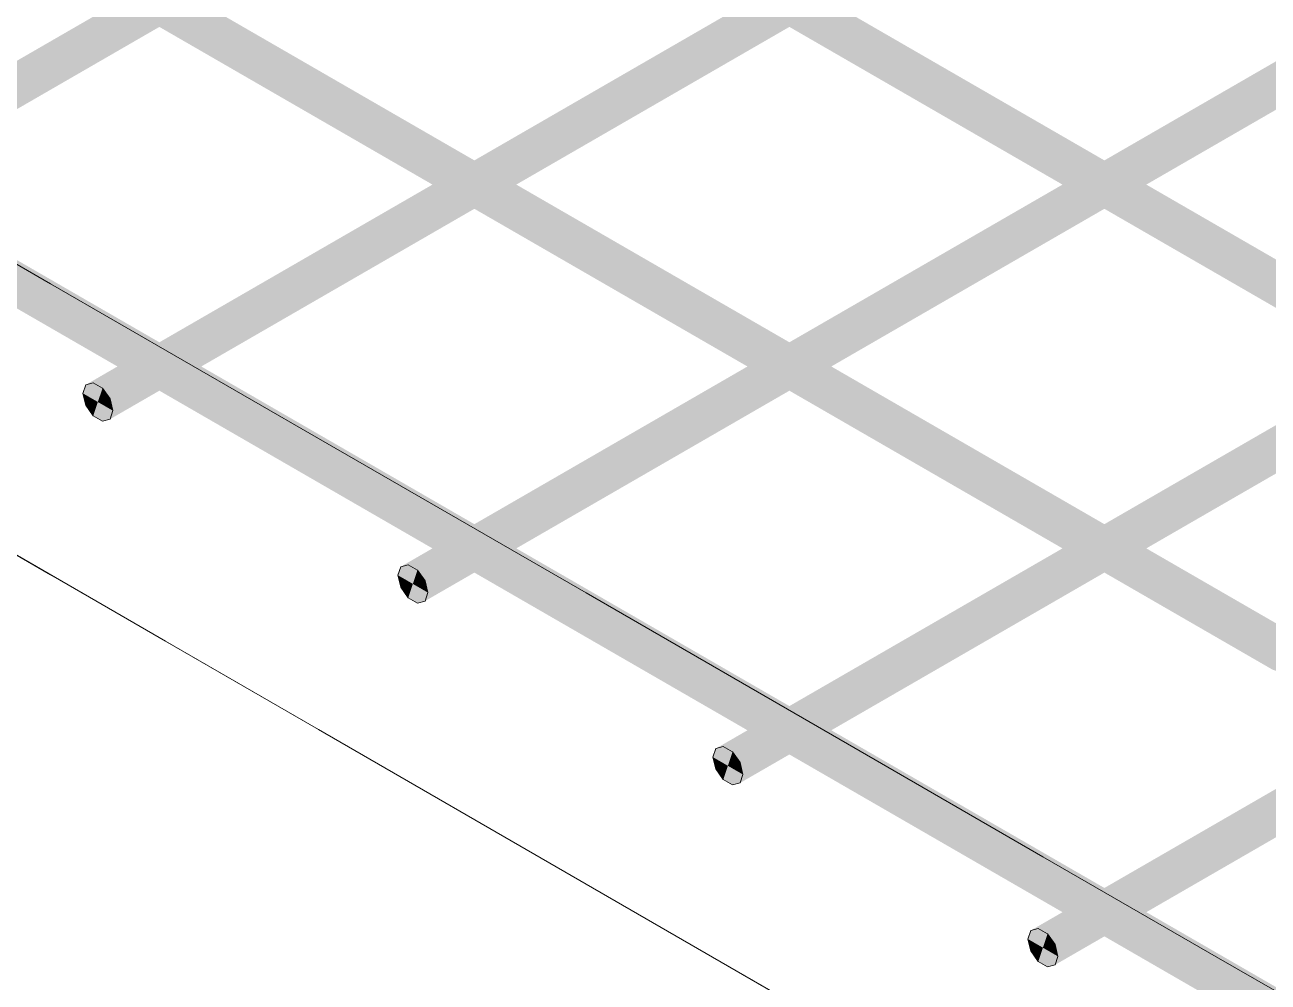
# Model space of a CAD drawing. Header units: metres. Extents: x 0 to 8.41, y 0 to 5.94.
# Drawn here: x 5.545 to 6.228, y 1.661 to 2.187 of the extents above; entities that cross this region are included whole.
import ezdxf

# ---------------------------------------------------------------- set-up
doc = ezdxf.new("R2010")
doc.units = ezdxf.units.M
doc.header["$LTSCALE"] = 0.25
doc.layers.add('ISO-3D', color=7, linetype='CONTINUOUS', lineweight=13)
doc.layers.add('ISO-3D-ARISTAS', color=250, linetype='CONTINUOUS', lineweight=13)

msp = doc.modelspace()

# ---------------------------------------------------------------- linework, layer by layer
at = {"layer": 'ISO-3D', "true_color": 0x865538}
for points in [[(5.99534, 2.18818), (5.99121, 2.18233), (5.91273, 2.23587), (5.90861, 2.23003)], [(5.65692, 2.18356), (5.6528, 2.17772), (5.57432, 2.23125), (5.57019, 2.22541)], [(5.66202, 2.16839), (5.66614, 2.17423), (5.57941, 2.21608), (5.58354, 2.22192)], [(6.00044, 2.173), (6.00456, 2.17884), (5.91783, 2.22069), (5.92195, 2.22654)], [(6.07794, 2.14048), (6.07382, 2.13464), (5.99534, 2.18818), (5.99121, 2.18233)], [(5.73953, 2.13587), (5.7354, 2.13003), (5.65692, 2.18356), (5.6528, 2.17772)], [(5.74463, 2.12069), (5.74875, 2.12654), (5.66202, 2.16839), (5.66614, 2.17423)], [(6.08304, 2.12531), (6.08717, 2.13115), (6.00044, 2.173), (6.00456, 2.17884)], [(6.16055, 2.09279), (6.15642, 2.08695), (6.07794, 2.14048), (6.07382, 2.13464)], [(5.82213, 2.08818), (5.81801, 2.08233), (5.73953, 2.13587), (5.7354, 2.13003)], [(5.82723, 2.073), (5.83136, 2.07884), (5.74463, 2.12069), (5.74875, 2.12654)], [(6.16565, 2.07762), (6.16977, 2.08346), (6.08304, 2.12531), (6.08717, 2.13115)], [(6.24315, 2.0451), (6.23903, 2.03926), (6.16055, 2.09279), (6.15642, 2.08695)], [(5.90474, 2.04048), (5.90061, 2.03464), (5.82213, 2.08818), (5.81801, 2.08233)], [(5.56632, 2.03587), (5.5622, 2.03003), (5.48372, 2.08356), (5.47959, 2.07772)], [(5.90984, 2.02531), (5.91396, 2.03115), (5.82723, 2.073), (5.83136, 2.07884)], [(6.24825, 2.02992), (6.25238, 2.03577), (6.16565, 2.07762), (6.16977, 2.08346)], [(5.57142, 2.02069), (5.57554, 2.02654), (5.48881, 2.06839), (5.49294, 2.07423)], [(5.98734, 1.99279), (5.98322, 1.98695), (5.90474, 2.04048), (5.90061, 2.03464)], [(5.64893, 1.98818), (5.6448, 1.98233), (5.56632, 2.03587), (5.5622, 2.03003)], [(5.99244, 1.97762), (5.99657, 1.98346), (5.90984, 2.02531), (5.91396, 2.03115)], [(5.65403, 1.973), (5.65815, 1.97884), (5.57142, 2.02069), (5.57554, 2.02654)], [(6.06995, 1.9451), (6.06582, 1.93926), (5.98734, 1.99279), (5.98322, 1.98695)], [(5.73153, 1.94048), (5.72741, 1.93464), (5.64893, 1.98818), (5.6448, 1.98233)], [(6.07505, 1.92992), (6.07917, 1.93577), (5.99244, 1.97762), (5.99657, 1.98346)], [(5.73663, 1.92531), (5.74076, 1.93115), (5.65403, 1.973), (5.65815, 1.97884)], [(6.15255, 1.89741), (6.14843, 1.89156), (6.06995, 1.9451), (6.06582, 1.93926)], [(5.81414, 1.89279), (5.81001, 1.88695), (5.73153, 1.94048), (5.72741, 1.93464)], [(6.15765, 1.88223), (6.16178, 1.88807), (6.07505, 1.92992), (6.07917, 1.93577)], [(5.81924, 1.87762), (5.82336, 1.88346), (5.73663, 1.92531), (5.74076, 1.93115)], [(6.23516, 1.84971), (6.23104, 1.84387), (6.15255, 1.89741), (6.14843, 1.89156)], [(5.89674, 1.8451), (5.89262, 1.83926), (5.81414, 1.89279), (5.81001, 1.88695)], [(6.24026, 1.83454), (6.24438, 1.84038), (6.15765, 1.88223), (6.16178, 1.88807)], [(5.90184, 1.82992), (5.90597, 1.83577), (5.81924, 1.87762), (5.82336, 1.88346)], [(5.97935, 1.79741), (5.97523, 1.79156), (5.89674, 1.8451), (5.89262, 1.83926)], [(5.98445, 1.78223), (5.98857, 1.78807), (5.90184, 1.82992), (5.90597, 1.83577)], [(6.06195, 1.74971), (6.05783, 1.74387), (5.97935, 1.79741), (5.97523, 1.79156)], [(6.06705, 1.73454), (6.07118, 1.74038), (5.98445, 1.78223), (5.98857, 1.78807)], [(6.14456, 1.70202), (6.14044, 1.69618), (6.06195, 1.74971), (6.05783, 1.74387)], [(6.14966, 1.68685), (6.15378, 1.69269), (6.06705, 1.73454), (6.07118, 1.74038)], [(6.22717, 1.65433), (6.22304, 1.64849), (6.14456, 1.70202), (6.14044, 1.69618)], [(6.23226, 1.63916), (6.23639, 1.645), (6.14966, 1.68685), (6.15378, 1.69269)]]:
    msp.add_solid(points, dxfattribs=at)
at = {"layer": 'ISO-3D', "true_color": 0x603d28}
for points in [[(6.00614, 2.18535), (6.00456, 2.19004), (5.92353, 2.23304), (5.92195, 2.23773)], [(5.66614, 2.18542), (5.66202, 2.1865), (5.58354, 2.23312), (5.57941, 2.2342)], [(5.66772, 2.18074), (5.66614, 2.18542), (5.58511, 2.22843), (5.58354, 2.23312)], [(5.98964, 2.17583), (5.99121, 2.17114), (5.90703, 2.22352), (5.90861, 2.21883)], [(5.65122, 2.17121), (5.6528, 2.16652), (5.56862, 2.2189), (5.57019, 2.21421)], [(5.99121, 2.17114), (5.99534, 2.17006), (5.90861, 2.21883), (5.91273, 2.21775)], [(5.6528, 2.16652), (5.65692, 2.16544), (5.57019, 2.21421), (5.57432, 2.21313)], [(6.08717, 2.14235), (6.08304, 2.14343), (6.00456, 2.19004), (6.00044, 2.19112)], [(6.08874, 2.13766), (6.08717, 2.14235), (6.00614, 2.18535), (6.00456, 2.19004)], [(5.74875, 2.13773), (5.74463, 2.13881), (5.66614, 2.18542), (5.66202, 2.1865)], [(5.75032, 2.13304), (5.74875, 2.13773), (5.66772, 2.18074), (5.66614, 2.18542)], [(6.07224, 2.12813), (6.07382, 2.12344), (5.98964, 2.17583), (5.99121, 2.17114)], [(5.73383, 2.12352), (5.7354, 2.11883), (5.65122, 2.17121), (5.6528, 2.16652)], [(6.07382, 2.12344), (6.07794, 2.12237), (5.99121, 2.17114), (5.99534, 2.17006)], [(5.7354, 2.11883), (5.73953, 2.11775), (5.6528, 2.16652), (5.65692, 2.16544)], [(6.16977, 2.09466), (6.16565, 2.09573), (6.08717, 2.14235), (6.08304, 2.14343)], [(6.17135, 2.08997), (6.16977, 2.09466), (6.08874, 2.13766), (6.08717, 2.14235)], [(5.83136, 2.09004), (5.82723, 2.09112), (5.74875, 2.13773), (5.74463, 2.13881)], [(5.83293, 2.08535), (5.83136, 2.09004), (5.75032, 2.13304), (5.74875, 2.13773)], [(6.15485, 2.08044), (6.15642, 2.07575), (6.07224, 2.12813), (6.07382, 2.12344)], [(5.81643, 2.07583), (5.81801, 2.07114), (5.73383, 2.12352), (5.7354, 2.11883)], [(6.15642, 2.07575), (6.16055, 2.07467), (6.07382, 2.12344), (6.07794, 2.12237)], [(5.81801, 2.07114), (5.82213, 2.07006), (5.7354, 2.11883), (5.73953, 2.11775)], [(6.25238, 2.04696), (6.24825, 2.04804), (6.16977, 2.09466), (6.16565, 2.09573)], [(6.25395, 2.04227), (6.25238, 2.04696), (6.17135, 2.08997), (6.16977, 2.09466)], [(5.57554, 2.03773), (5.57142, 2.03881), (5.49294, 2.08542), (5.48881, 2.0865)], [(5.57712, 2.03304), (5.57554, 2.03773), (5.49451, 2.08074), (5.49294, 2.08542)], [(5.91396, 2.04235), (5.90984, 2.04343), (5.83136, 2.09004), (5.82723, 2.09112)], [(5.91554, 2.03766), (5.91396, 2.04235), (5.83293, 2.08535), (5.83136, 2.09004)], [(6.23745, 2.03275), (6.23903, 2.02806), (6.15485, 2.08044), (6.15642, 2.07575)], [(5.89904, 2.02813), (5.90061, 2.02344), (5.81643, 2.07583), (5.81801, 2.07114)], [(6.23903, 2.02806), (6.24315, 2.02698), (6.15642, 2.07575), (6.16055, 2.07467)], [(5.56062, 2.02352), (5.5622, 2.01883), (5.47802, 2.07121), (5.47959, 2.06652)], [(5.5622, 2.01883), (5.56632, 2.01775), (5.47959, 2.06652), (5.48372, 2.06544)], [(5.90061, 2.02344), (5.90474, 2.02237), (5.81801, 2.07114), (5.82213, 2.07006)], [(5.65815, 1.99004), (5.65403, 1.99112), (5.57554, 2.03773), (5.57142, 2.03881)], [(5.65973, 1.98535), (5.65815, 1.99004), (5.57712, 2.03304), (5.57554, 2.03773)], [(5.99657, 1.99466), (5.99244, 1.99573), (5.91396, 2.04235), (5.90984, 2.04343)], [(5.99814, 1.98997), (5.99657, 1.99466), (5.91554, 2.03766), (5.91396, 2.04235)], [(5.64323, 1.97583), (5.6448, 1.97114), (5.56062, 2.02352), (5.5622, 2.01883)], [(5.98164, 1.98044), (5.98322, 1.97575), (5.89904, 2.02813), (5.90061, 2.02344)], [(5.98322, 1.97575), (5.98734, 1.97467), (5.90061, 2.02344), (5.90474, 2.02237)], [(5.6448, 1.97114), (5.64893, 1.97006), (5.5622, 2.01883), (5.56632, 2.01775)], [(5.74076, 1.94235), (5.73663, 1.94343), (5.65815, 1.99004), (5.65403, 1.99112)], [(5.74233, 1.93766), (5.74076, 1.94235), (5.65973, 1.98535), (5.65815, 1.99004)], [(6.07917, 1.94696), (6.07505, 1.94804), (5.99657, 1.99466), (5.99244, 1.99573)], [(6.08075, 1.94227), (6.07917, 1.94696), (5.99814, 1.98997), (5.99657, 1.99466)], [(5.72583, 1.92813), (5.72741, 1.92344), (5.64323, 1.97583), (5.6448, 1.97114)], [(6.06425, 1.93275), (6.06582, 1.92806), (5.98164, 1.98044), (5.98322, 1.97575)], [(6.06582, 1.92806), (6.06995, 1.92698), (5.98322, 1.97575), (5.98734, 1.97467)], [(5.72741, 1.92344), (5.73153, 1.92237), (5.6448, 1.97114), (5.64893, 1.97006)], [(5.82336, 1.89466), (5.81924, 1.89573), (5.74076, 1.94235), (5.73663, 1.94343)], [(5.82494, 1.88997), (5.82336, 1.89466), (5.74233, 1.93766), (5.74076, 1.94235)], [(6.16178, 1.89927), (6.15765, 1.90035), (6.07917, 1.94696), (6.07505, 1.94804)], [(6.16335, 1.89458), (6.16178, 1.89927), (6.08075, 1.94227), (6.07917, 1.94696)], [(5.80844, 1.88044), (5.81001, 1.87575), (5.72583, 1.92813), (5.72741, 1.92344)], [(6.14685, 1.88506), (6.14843, 1.88037), (6.06425, 1.93275), (6.06582, 1.92806)], [(6.14843, 1.88037), (6.15255, 1.87929), (6.06582, 1.92806), (6.06995, 1.92698)], [(5.81001, 1.87575), (5.81414, 1.87467), (5.72741, 1.92344), (5.73153, 1.92237)], [(5.90597, 1.84696), (5.90184, 1.84804), (5.82336, 1.89466), (5.81924, 1.89573)], [(5.90754, 1.84227), (5.90597, 1.84696), (5.82494, 1.88997), (5.82336, 1.89466)], [(6.24438, 1.85158), (6.24026, 1.85266), (6.16178, 1.89927), (6.15765, 1.90035)], [(6.24596, 1.84689), (6.24438, 1.85158), (6.16335, 1.89458), (6.16178, 1.89927)], [(5.89104, 1.83275), (5.89262, 1.82806), (5.80844, 1.88044), (5.81001, 1.87575)], [(6.22946, 1.83736), (6.23104, 1.83268), (6.14685, 1.88506), (6.14843, 1.88037)], [(6.23104, 1.83268), (6.23516, 1.8316), (6.14843, 1.88037), (6.15255, 1.87929)], [(5.89262, 1.82806), (5.89674, 1.82698), (5.81001, 1.87575), (5.81414, 1.87467)], [(5.98857, 1.79927), (5.98445, 1.80035), (5.90597, 1.84696), (5.90184, 1.84804)], [(5.99015, 1.79458), (5.98857, 1.79927), (5.90754, 1.84227), (5.90597, 1.84696)], [(5.97365, 1.78506), (5.97523, 1.78037), (5.89104, 1.83275), (5.89262, 1.82806)], [(5.97523, 1.78037), (5.97935, 1.77929), (5.89262, 1.82806), (5.89674, 1.82698)], [(6.07118, 1.75158), (6.06705, 1.75266), (5.98857, 1.79927), (5.98445, 1.80035)], [(6.07275, 1.74689), (6.07118, 1.75158), (5.99015, 1.79458), (5.98857, 1.79927)], [(6.05626, 1.73736), (6.05783, 1.73268), (5.97365, 1.78506), (5.97523, 1.78037)], [(6.05783, 1.73268), (6.06195, 1.7316), (5.97523, 1.78037), (5.97935, 1.77929)], [(6.15378, 1.70389), (6.14966, 1.70497), (6.07118, 1.75158), (6.06705, 1.75266)], [(6.15536, 1.6992), (6.15378, 1.70389), (6.07275, 1.74689), (6.07118, 1.75158)], [(6.13886, 1.68967), (6.14044, 1.68498), (6.05626, 1.73736), (6.05783, 1.73268)], [(6.14044, 1.68498), (6.14456, 1.6839), (6.05783, 1.73268), (6.06195, 1.7316)], [(6.23639, 1.65619), (6.23226, 1.65727), (6.15378, 1.70389), (6.14966, 1.70497)], [(6.23796, 1.6515), (6.23639, 1.65619), (6.15536, 1.6992), (6.15378, 1.70389)], [(6.22147, 1.64198), (6.22304, 1.63729), (6.13886, 1.68967), (6.14044, 1.68498)], [(6.22304, 1.63729), (6.22717, 1.63621), (6.14044, 1.68498), (6.14456, 1.6839)]]:
    msp.add_solid(points, dxfattribs=at)
at = {"layer": 'ISO-3D', "true_color": 0x553624}
for points in [[(5.65122, 2.22784), (5.6528, 2.23253), (5.56862, 2.18015), (5.57019, 2.18484)], [(5.98964, 2.22322), (5.99121, 2.22791), (5.90703, 2.17553), (5.90861, 2.18022)], [(5.66772, 2.21831), (5.66614, 2.21363), (5.58511, 2.17062), (5.58354, 2.16593)], [(6.00614, 2.2137), (6.00456, 2.20901), (5.92353, 2.16601), (5.92195, 2.16132)], [(5.56862, 2.18015), (5.57019, 2.18484), (5.48601, 2.13245), (5.48759, 2.13714)], [(5.90703, 2.17553), (5.90861, 2.18022), (5.82443, 2.12784), (5.826, 2.13253)], [(6.24545, 2.17092), (6.24702, 2.17561), (6.16284, 2.12322), (6.16442, 2.12791)], [(5.58511, 2.17062), (5.58354, 2.16593), (5.50251, 2.12293), (5.50093, 2.11824)], [(5.92353, 2.16601), (5.92195, 2.16132), (5.84092, 2.11831), (5.83935, 2.11363)], [(6.26195, 2.16139), (6.26037, 2.1567), (6.17934, 2.1137), (6.17777, 2.10901)], [(5.82443, 2.12784), (5.826, 2.13253), (5.74182, 2.08015), (5.7434, 2.08484)], [(6.16284, 2.12322), (6.16442, 2.12791), (6.08024, 2.07553), (6.08181, 2.08022)], [(5.84092, 2.11831), (5.83935, 2.11363), (5.75832, 2.07062), (5.75674, 2.06593)], [(6.17934, 2.1137), (6.17777, 2.10901), (6.09674, 2.06601), (6.09516, 2.06132)], [(5.74182, 2.08015), (5.7434, 2.08484), (5.65922, 2.03245), (5.66079, 2.03714)], [(6.08024, 2.07553), (6.08181, 2.08022), (5.99763, 2.02784), (5.99921, 2.03253)], [(5.75832, 2.07062), (5.75674, 2.06593), (5.67571, 2.02293), (5.67414, 2.01824)], [(6.09674, 2.06601), (6.09516, 2.06132), (6.01413, 2.01831), (6.01255, 2.01363)], [(5.65922, 2.03245), (5.66079, 2.03714), (5.57661, 1.98476), (5.57819, 1.98945)], [(5.99763, 2.02784), (5.99921, 2.03253), (5.91503, 1.98015), (5.9166, 1.98484)], [(5.67571, 2.02293), (5.67414, 2.01824), (5.59311, 1.97524), (5.59153, 1.97055)], [(6.01413, 2.01831), (6.01255, 2.01363), (5.93152, 1.97062), (5.92995, 1.96593)], [(5.91503, 1.98015), (5.9166, 1.98484), (5.83242, 1.93245), (5.834, 1.93714)], [(6.25344, 1.97553), (6.25502, 1.98022), (6.17084, 1.92784), (6.17241, 1.93253)], [(5.93152, 1.97062), (5.92995, 1.96593), (5.84892, 1.92293), (5.84734, 1.91824)], [(6.26994, 1.96601), (6.26836, 1.96132), (6.18733, 1.91831), (6.18576, 1.91363)], [(5.83242, 1.93245), (5.834, 1.93714), (5.74982, 1.88476), (5.75139, 1.88945)], [(6.17084, 1.92784), (6.17241, 1.93253), (6.08823, 1.88015), (6.08981, 1.88484)], [(5.84892, 1.92293), (5.84734, 1.91824), (5.76631, 1.87524), (5.76474, 1.87055)], [(6.18733, 1.91831), (6.18576, 1.91363), (6.10473, 1.87062), (6.10315, 1.86593)], [(6.08823, 1.88015), (6.08981, 1.88484), (6.00563, 1.83245), (6.0072, 1.83714)], [(6.10473, 1.87062), (6.10315, 1.86593), (6.02212, 1.82293), (6.02055, 1.81824)], [(6.00563, 1.83245), (6.0072, 1.83714), (5.92302, 1.78476), (5.9246, 1.78945)], [(6.02212, 1.82293), (6.02055, 1.81824), (5.93952, 1.77524), (5.93794, 1.77055)], [(6.26144, 1.78015), (6.26301, 1.78484), (6.17883, 1.73245), (6.18041, 1.73714)], [(6.27793, 1.77062), (6.27636, 1.76593), (6.19533, 1.72293), (6.19375, 1.71824)], [(6.17883, 1.73245), (6.18041, 1.73714), (6.09623, 1.68476), (6.0978, 1.68945)], [(6.19533, 1.72293), (6.19375, 1.71824), (6.11272, 1.67524), (6.11115, 1.67055)]]:
    msp.add_solid(points, dxfattribs=at)
at = {"layer": 'ISO-3D', "true_color": 0x67422b}
for points in [[(5.6528, 2.23253), (5.65692, 2.23361), (5.57019, 2.18484), (5.57432, 2.18592)], [(5.99121, 2.22791), (5.99534, 2.22899), (5.90861, 2.18022), (5.91273, 2.1813)], [(5.66614, 2.21363), (5.66202, 2.21255), (5.58354, 2.16593), (5.57941, 2.16485)], [(6.00456, 2.20901), (6.00044, 2.20793), (5.92195, 2.16132), (5.91783, 2.16024)], [(5.57019, 2.18484), (5.57432, 2.18592), (5.48759, 2.13714), (5.49171, 2.13822)], [(5.90861, 2.18022), (5.91273, 2.1813), (5.826, 2.13253), (5.83013, 2.13361)], [(6.24702, 2.17561), (6.25115, 2.17668), (6.16442, 2.12791), (6.16854, 2.12899)], [(5.58354, 2.16593), (5.57941, 2.16485), (5.50093, 2.11824), (5.49681, 2.11716)], [(5.92195, 2.16132), (5.91783, 2.16024), (5.83935, 2.11363), (5.83522, 2.11255)], [(6.26037, 2.1567), (6.25625, 2.15562), (6.17777, 2.10901), (6.17364, 2.10793)], [(5.826, 2.13253), (5.83013, 2.13361), (5.7434, 2.08484), (5.74752, 2.08592)], [(6.16442, 2.12791), (6.16854, 2.12899), (6.08181, 2.08022), (6.08594, 2.0813)], [(5.83935, 2.11363), (5.83522, 2.11255), (5.75674, 2.06593), (5.75262, 2.06485)], [(6.17777, 2.10901), (6.17364, 2.10793), (6.09516, 2.06132), (6.09104, 2.06024)], [(5.7434, 2.08484), (5.74752, 2.08592), (5.66079, 2.03714), (5.66492, 2.03822)], [(6.08181, 2.08022), (6.08594, 2.0813), (5.99921, 2.03253), (6.00333, 2.03361)], [(5.75674, 2.06593), (5.75262, 2.06485), (5.67414, 2.01824), (5.67001, 2.01716)], [(6.09516, 2.06132), (6.09104, 2.06024), (6.01255, 2.01363), (6.00843, 2.01255)], [(5.66079, 2.03714), (5.66492, 2.03822), (5.57819, 1.98945), (5.58231, 1.99053)], [(5.99921, 2.03253), (6.00333, 2.03361), (5.9166, 1.98484), (5.92073, 1.98592)], [(5.67414, 2.01824), (5.67001, 2.01716), (5.59153, 1.97055), (5.58741, 1.96947)], [(6.01255, 2.01363), (6.00843, 2.01255), (5.92995, 1.96593), (5.92582, 1.96485)], [(5.9166, 1.98484), (5.92073, 1.98592), (5.834, 1.93714), (5.83812, 1.93822)], [(6.25502, 1.98022), (6.25914, 1.9813), (6.17241, 1.93253), (6.17654, 1.93361)], [(5.92995, 1.96593), (5.92582, 1.96485), (5.84734, 1.91824), (5.84322, 1.91716)], [(6.26836, 1.96132), (6.26424, 1.96024), (6.18576, 1.91363), (6.18163, 1.91255)], [(5.834, 1.93714), (5.83812, 1.93822), (5.75139, 1.88945), (5.75552, 1.89053)], [(6.17241, 1.93253), (6.17654, 1.93361), (6.08981, 1.88484), (6.09393, 1.88592)], [(5.84734, 1.91824), (5.84322, 1.91716), (5.76474, 1.87055), (5.76061, 1.86947)], [(6.18576, 1.91363), (6.18163, 1.91255), (6.10315, 1.86593), (6.09903, 1.86485)], [(6.08981, 1.88484), (6.09393, 1.88592), (6.0072, 1.83714), (6.01133, 1.83822)], [(6.10315, 1.86593), (6.09903, 1.86485), (6.02055, 1.81824), (6.01642, 1.81716)], [(6.0072, 1.83714), (6.01133, 1.83822), (5.9246, 1.78945), (5.92872, 1.79053)], [(6.02055, 1.81824), (6.01642, 1.81716), (5.93794, 1.77055), (5.93382, 1.76947)], [(6.26301, 1.78484), (6.26714, 1.78592), (6.18041, 1.73714), (6.18453, 1.73822)], [(6.27636, 1.76593), (6.27223, 1.76485), (6.19375, 1.71824), (6.18963, 1.71716)], [(6.18041, 1.73714), (6.18453, 1.73822), (6.0978, 1.68945), (6.10193, 1.69053)], [(6.19375, 1.71824), (6.18963, 1.71716), (6.11115, 1.67055), (6.10702, 1.66947)]]:
    msp.add_solid(points, dxfattribs=at)
at = {"layer": 'ISO-3D', "true_color": 0x7c4f34}
for points in [[(5.66202, 2.1865), (5.65692, 2.18356), (5.57941, 2.2342), (5.57432, 2.23125)], [(5.65692, 2.23361), (5.66202, 2.23066), (5.57432, 2.18592), (5.57941, 2.18297)], [(5.99534, 2.22899), (6.00044, 2.22605), (5.91273, 2.1813), (5.91783, 2.17836)], [(5.65692, 2.16544), (5.66202, 2.16839), (5.57432, 2.21313), (5.57941, 2.21608)], [(5.66202, 2.21255), (5.65692, 2.21549), (5.57941, 2.16485), (5.57432, 2.1678)], [(5.99534, 2.17006), (6.00044, 2.173), (5.91273, 2.21775), (5.91783, 2.22069)], [(6.00044, 2.20793), (5.99534, 2.21087), (5.91783, 2.16024), (5.91273, 2.16318)], [(6.08304, 2.14343), (6.07794, 2.14048), (6.00044, 2.19112), (5.99534, 2.18818)], [(5.57432, 2.18592), (5.57941, 2.18297), (5.49171, 2.13822), (5.49681, 2.13528)], [(5.74463, 2.13881), (5.73953, 2.13587), (5.66202, 2.1865), (5.65692, 2.18356)], [(5.91273, 2.1813), (5.91783, 2.17836), (5.83013, 2.13361), (5.83522, 2.13066)], [(6.25115, 2.17668), (6.25625, 2.17374), (6.16854, 2.12899), (6.17364, 2.12605)], [(5.57941, 2.16485), (5.57432, 2.1678), (5.49681, 2.11716), (5.49171, 2.12011)], [(5.73953, 2.11775), (5.74463, 2.12069), (5.65692, 2.16544), (5.66202, 2.16839)], [(6.07794, 2.12237), (6.08304, 2.12531), (5.99534, 2.17006), (6.00044, 2.173)], [(5.91783, 2.16024), (5.91273, 2.16318), (5.83522, 2.11255), (5.83013, 2.11549)], [(6.25625, 2.15562), (6.25115, 2.15857), (6.17364, 2.10793), (6.16854, 2.11087)], [(6.16565, 2.09573), (6.16055, 2.09279), (6.08304, 2.14343), (6.07794, 2.14048)], [(5.82723, 2.09112), (5.82213, 2.08818), (5.74463, 2.13881), (5.73953, 2.13587)], [(5.83013, 2.13361), (5.83522, 2.13066), (5.74752, 2.08592), (5.75262, 2.08297)], [(6.16854, 2.12899), (6.17364, 2.12605), (6.08594, 2.0813), (6.09104, 2.07836)], [(5.82213, 2.07006), (5.82723, 2.073), (5.73953, 2.11775), (5.74463, 2.12069)], [(6.16055, 2.07467), (6.16565, 2.07762), (6.07794, 2.12237), (6.08304, 2.12531)], [(5.83522, 2.11255), (5.83013, 2.11549), (5.75262, 2.06485), (5.74752, 2.0678)], [(6.17364, 2.10793), (6.16854, 2.11087), (6.09104, 2.06024), (6.08594, 2.06318)], [(6.24825, 2.04804), (6.24315, 2.0451), (6.16565, 2.09573), (6.16055, 2.09279)], [(5.57142, 2.03881), (5.56632, 2.03587), (5.48881, 2.0865), (5.48372, 2.08356)], [(5.74752, 2.08592), (5.75262, 2.08297), (5.66492, 2.03822), (5.67001, 2.03528)], [(5.90984, 2.04343), (5.90474, 2.04048), (5.82723, 2.09112), (5.82213, 2.08818)], [(6.08594, 2.0813), (6.09104, 2.07836), (6.00333, 2.03361), (6.00843, 2.03066)], [(5.90474, 2.02237), (5.90984, 2.02531), (5.82213, 2.07006), (5.82723, 2.073)], [(6.24315, 2.02698), (6.24825, 2.02992), (6.16055, 2.07467), (6.16565, 2.07762)], [(5.56632, 2.01775), (5.57142, 2.02069), (5.48372, 2.06544), (5.48881, 2.06839)], [(5.75262, 2.06485), (5.74752, 2.0678), (5.67001, 2.01716), (5.66492, 2.02011)], [(6.09104, 2.06024), (6.08594, 2.06318), (6.00843, 2.01255), (6.00333, 2.01549)], [(5.65403, 1.99112), (5.64893, 1.98818), (5.57142, 2.03881), (5.56632, 2.03587)], [(5.66492, 2.03822), (5.67001, 2.03528), (5.58231, 1.99053), (5.58741, 1.98759)], [(5.99244, 1.99573), (5.98734, 1.99279), (5.90984, 2.04343), (5.90474, 2.04048)], [(6.00333, 2.03361), (6.00843, 2.03066), (5.92073, 1.98592), (5.92582, 1.98297)], [(5.98734, 1.97467), (5.99244, 1.97762), (5.90474, 2.02237), (5.90984, 2.02531)], [(5.64893, 1.97006), (5.65403, 1.973), (5.56632, 2.01775), (5.57142, 2.02069)], [(5.67001, 2.01716), (5.66492, 2.02011), (5.58741, 1.96947), (5.58231, 1.97241)], [(6.00843, 2.01255), (6.00333, 2.01549), (5.92582, 1.96485), (5.92073, 1.9678)], [(5.73663, 1.94343), (5.73153, 1.94048), (5.65403, 1.99112), (5.64893, 1.98818)], [(6.07505, 1.94804), (6.06995, 1.9451), (5.99244, 1.99573), (5.98734, 1.99279)], [(5.92073, 1.98592), (5.92582, 1.98297), (5.83812, 1.93822), (5.84322, 1.93528)], [(6.06995, 1.92698), (6.07505, 1.92992), (5.98734, 1.97467), (5.99244, 1.97762)], [(6.25914, 1.9813), (6.26424, 1.97836), (6.17654, 1.93361), (6.18163, 1.93066)], [(5.73153, 1.92237), (5.73663, 1.92531), (5.64893, 1.97006), (5.65403, 1.973)], [(5.92582, 1.96485), (5.92073, 1.9678), (5.84322, 1.91716), (5.83812, 1.92011)], [(6.26424, 1.96024), (6.25914, 1.96318), (6.18163, 1.91255), (6.17654, 1.91549)], [(5.81924, 1.89573), (5.81414, 1.89279), (5.73663, 1.94343), (5.73153, 1.94048)], [(6.15765, 1.90035), (6.15255, 1.89741), (6.07505, 1.94804), (6.06995, 1.9451)], [(5.83812, 1.93822), (5.84322, 1.93528), (5.75552, 1.89053), (5.76061, 1.88759)], [(6.15255, 1.87929), (6.15765, 1.88223), (6.06995, 1.92698), (6.07505, 1.92992)], [(6.17654, 1.93361), (6.18163, 1.93066), (6.09393, 1.88592), (6.09903, 1.88297)], [(5.81414, 1.87467), (5.81924, 1.87762), (5.73153, 1.92237), (5.73663, 1.92531)], [(5.84322, 1.91716), (5.83812, 1.92011), (5.76061, 1.86947), (5.75552, 1.87241)], [(6.18163, 1.91255), (6.17654, 1.91549), (6.09903, 1.86485), (6.09393, 1.8678)], [(5.90184, 1.84804), (5.89674, 1.8451), (5.81924, 1.89573), (5.81414, 1.89279)], [(6.24026, 1.85266), (6.23516, 1.84971), (6.15765, 1.90035), (6.15255, 1.89741)], [(6.09393, 1.88592), (6.09903, 1.88297), (6.01133, 1.83822), (6.01642, 1.83528)], [(6.23516, 1.8316), (6.24026, 1.83454), (6.15255, 1.87929), (6.15765, 1.88223)], [(5.89674, 1.82698), (5.90184, 1.82992), (5.81414, 1.87467), (5.81924, 1.87762)], [(6.09903, 1.86485), (6.09393, 1.8678), (6.01642, 1.81716), (6.01133, 1.82011)], [(5.98445, 1.80035), (5.97935, 1.79741), (5.90184, 1.84804), (5.89674, 1.8451)], [(6.01133, 1.83822), (6.01642, 1.83528), (5.92872, 1.79053), (5.93382, 1.78759)], [(5.97935, 1.77929), (5.98445, 1.78223), (5.89674, 1.82698), (5.90184, 1.82992)], [(6.01642, 1.81716), (6.01133, 1.82011), (5.93382, 1.76947), (5.92872, 1.77241)], [(6.06705, 1.75266), (6.06195, 1.74971), (5.98445, 1.80035), (5.97935, 1.79741)], [(6.26714, 1.78592), (6.27223, 1.78297), (6.18453, 1.73822), (6.18963, 1.73528)], [(6.06195, 1.7316), (6.06705, 1.73454), (5.97935, 1.77929), (5.98445, 1.78223)], [(6.27223, 1.76485), (6.26714, 1.7678), (6.18963, 1.71716), (6.18453, 1.72011)], [(6.14966, 1.70497), (6.14456, 1.70202), (6.06705, 1.75266), (6.06195, 1.74971)], [(6.18453, 1.73822), (6.18963, 1.73528), (6.10193, 1.69053), (6.10702, 1.68759)], [(6.14456, 1.6839), (6.14966, 1.68685), (6.06195, 1.7316), (6.06705, 1.73454)], [(6.18963, 1.71716), (6.18453, 1.72011), (6.10702, 1.66947), (6.10193, 1.67241)], [(6.23226, 1.65727), (6.22717, 1.65433), (6.14966, 1.70497), (6.14456, 1.70202)], [(6.22717, 1.63621), (6.23226, 1.63916), (6.14456, 1.6839), (6.14966, 1.68685)]]:
    msp.add_solid(points, dxfattribs=at)
at = {"layer": 'ISO-3D', "true_color": 0x7f5135}
for points in [[(5.66202, 2.23066), (5.66614, 2.22482), (5.57941, 2.18297), (5.58354, 2.17713)], [(6.00044, 2.22605), (6.00456, 2.22021), (5.91783, 2.17836), (5.92195, 2.17251)], [(5.65692, 2.21549), (5.6528, 2.22133), (5.57432, 2.1678), (5.57019, 2.17364)], [(5.99534, 2.21087), (5.99121, 2.21672), (5.91273, 2.16318), (5.90861, 2.16902)], [(5.57941, 2.18297), (5.58354, 2.17713), (5.49681, 2.13528), (5.50093, 2.12944)], [(5.91783, 2.17836), (5.92195, 2.17251), (5.83522, 2.13066), (5.83935, 2.12482)], [(5.57432, 2.1678), (5.57019, 2.17364), (5.49171, 2.12011), (5.48759, 2.12595)], [(5.91273, 2.16318), (5.90861, 2.16902), (5.83013, 2.11549), (5.826, 2.12133)], [(6.25625, 2.17374), (6.26037, 2.1679), (6.17364, 2.12605), (6.17777, 2.12021)], [(6.25115, 2.15857), (6.24702, 2.16441), (6.16854, 2.11087), (6.16442, 2.11672)], [(5.83522, 2.13066), (5.83935, 2.12482), (5.75262, 2.08297), (5.75674, 2.07713)], [(6.17364, 2.12605), (6.17777, 2.12021), (6.09104, 2.07836), (6.09516, 2.07251)], [(5.83013, 2.11549), (5.826, 2.12133), (5.74752, 2.0678), (5.7434, 2.07364)], [(6.16854, 2.11087), (6.16442, 2.11672), (6.08594, 2.06318), (6.08181, 2.06902)], [(5.75262, 2.08297), (5.75674, 2.07713), (5.67001, 2.03528), (5.67414, 2.02944)], [(6.09104, 2.07836), (6.09516, 2.07251), (6.00843, 2.03066), (6.01255, 2.02482)], [(5.74752, 2.0678), (5.7434, 2.07364), (5.66492, 2.02011), (5.66079, 2.02595)], [(6.08594, 2.06318), (6.08181, 2.06902), (6.00333, 2.01549), (5.99921, 2.02133)], [(5.67001, 2.03528), (5.67414, 2.02944), (5.58741, 1.98759), (5.59153, 1.98175)], [(6.00843, 2.03066), (6.01255, 2.02482), (5.92582, 1.98297), (5.92995, 1.97713)], [(5.66492, 2.02011), (5.66079, 2.02595), (5.58231, 1.97241), (5.57819, 1.97825)], [(6.00333, 2.01549), (5.99921, 2.02133), (5.92073, 1.9678), (5.9166, 1.97364)], [(5.92582, 1.98297), (5.92995, 1.97713), (5.84322, 1.93528), (5.84734, 1.92944)], [(6.26424, 1.97836), (6.26836, 1.97251), (6.18163, 1.93066), (6.18576, 1.92482)], [(5.92073, 1.9678), (5.9166, 1.97364), (5.83812, 1.92011), (5.834, 1.92595)], [(6.25914, 1.96318), (6.25502, 1.96902), (6.17654, 1.91549), (6.17241, 1.92133)], [(5.84322, 1.93528), (5.84734, 1.92944), (5.76061, 1.88759), (5.76474, 1.88175)], [(6.18163, 1.93066), (6.18576, 1.92482), (6.09903, 1.88297), (6.10315, 1.87713)], [(5.83812, 1.92011), (5.834, 1.92595), (5.75552, 1.87241), (5.75139, 1.87825)], [(6.17654, 1.91549), (6.17241, 1.92133), (6.09393, 1.8678), (6.08981, 1.87364)], [(6.09903, 1.88297), (6.10315, 1.87713), (6.01642, 1.83528), (6.02055, 1.82944)], [(6.09393, 1.8678), (6.08981, 1.87364), (6.01133, 1.82011), (6.0072, 1.82595)], [(6.01642, 1.83528), (6.02055, 1.82944), (5.93382, 1.78759), (5.93794, 1.78175)], [(6.01133, 1.82011), (6.0072, 1.82595), (5.92872, 1.77241), (5.9246, 1.77825)], [(6.27223, 1.78297), (6.27636, 1.77713), (6.18963, 1.73528), (6.19375, 1.72944)], [(6.26714, 1.7678), (6.26301, 1.77364), (6.18453, 1.72011), (6.18041, 1.72595)], [(6.18963, 1.73528), (6.19375, 1.72944), (6.10702, 1.68759), (6.11115, 1.68175)], [(6.18453, 1.72011), (6.18041, 1.72595), (6.10193, 1.67241), (6.0978, 1.67825)]]:
    msp.add_solid(points, dxfattribs=at)
at = {"layer": 'ISO-3D', "true_color": 0x7b4f34}
for points in [[(5.99121, 2.18233), (5.98964, 2.17583), (5.90861, 2.23003), (5.90703, 2.22352)], [(6.00456, 2.17884), (6.00614, 2.18535), (5.92195, 2.22654), (5.92353, 2.23304)], [(5.6528, 2.17772), (5.65122, 2.17121), (5.57019, 2.22541), (5.56862, 2.2189)], [(5.66614, 2.17423), (5.66772, 2.18074), (5.58354, 2.22192), (5.58511, 2.22843)], [(5.74875, 2.12654), (5.75032, 2.13304), (5.66614, 2.17423), (5.66772, 2.18074)], [(6.07382, 2.13464), (6.07224, 2.12813), (5.99121, 2.18233), (5.98964, 2.17583)], [(6.08717, 2.13115), (6.08874, 2.13766), (6.00456, 2.17884), (6.00614, 2.18535)], [(5.7354, 2.13003), (5.73383, 2.12352), (5.6528, 2.17772), (5.65122, 2.17121)], [(5.83136, 2.07884), (5.83293, 2.08535), (5.74875, 2.12654), (5.75032, 2.13304)], [(6.15642, 2.08695), (6.15485, 2.08044), (6.07382, 2.13464), (6.07224, 2.12813)], [(6.16977, 2.08346), (6.17135, 2.08997), (6.08717, 2.13115), (6.08874, 2.13766)], [(5.81801, 2.08233), (5.81643, 2.07583), (5.7354, 2.13003), (5.73383, 2.12352)], [(5.91396, 2.03115), (5.91554, 2.03766), (5.83136, 2.07884), (5.83293, 2.08535)], [(6.23903, 2.03926), (6.23745, 2.03275), (6.15642, 2.08695), (6.15485, 2.08044)], [(6.25238, 2.03577), (6.25395, 2.04227), (6.16977, 2.08346), (6.17135, 2.08997)], [(5.57554, 2.02654), (5.57712, 2.03304), (5.49294, 2.07423), (5.49451, 2.08074)], [(5.90061, 2.03464), (5.89904, 2.02813), (5.81801, 2.08233), (5.81643, 2.07583)], [(5.5622, 2.03003), (5.56062, 2.02352), (5.47959, 2.07772), (5.47802, 2.07121)], [(5.99657, 1.98346), (5.99814, 1.98997), (5.91396, 2.03115), (5.91554, 2.03766)], [(5.65815, 1.97884), (5.65973, 1.98535), (5.57554, 2.02654), (5.57712, 2.03304)], [(5.98322, 1.98695), (5.98164, 1.98044), (5.90061, 2.03464), (5.89904, 2.02813)], [(5.6448, 1.98233), (5.64323, 1.97583), (5.5622, 2.03003), (5.56062, 2.02352)], [(6.07917, 1.93577), (6.08075, 1.94227), (5.99657, 1.98346), (5.99814, 1.98997)], [(5.74076, 1.93115), (5.74233, 1.93766), (5.65815, 1.97884), (5.65973, 1.98535)], [(6.06582, 1.93926), (6.06425, 1.93275), (5.98322, 1.98695), (5.98164, 1.98044)], [(5.72741, 1.93464), (5.72583, 1.92813), (5.6448, 1.98233), (5.64323, 1.97583)], [(6.16178, 1.88807), (6.16335, 1.89458), (6.07917, 1.93577), (6.08075, 1.94227)], [(5.81001, 1.88695), (5.80844, 1.88044), (5.72741, 1.93464), (5.72583, 1.92813)], [(5.82336, 1.88346), (5.82494, 1.88997), (5.74076, 1.93115), (5.74233, 1.93766)], [(6.14843, 1.89156), (6.14685, 1.88506), (6.06582, 1.93926), (6.06425, 1.93275)], [(6.24438, 1.84038), (6.24596, 1.84689), (6.16178, 1.88807), (6.16335, 1.89458)], [(5.89262, 1.83926), (5.89104, 1.83275), (5.81001, 1.88695), (5.80844, 1.88044)], [(5.90597, 1.83577), (5.90754, 1.84227), (5.82336, 1.88346), (5.82494, 1.88997)], [(6.23104, 1.84387), (6.22946, 1.83736), (6.14843, 1.89156), (6.14685, 1.88506)], [(5.97523, 1.79156), (5.97365, 1.78506), (5.89262, 1.83926), (5.89104, 1.83275)], [(5.98857, 1.78807), (5.99015, 1.79458), (5.90597, 1.83577), (5.90754, 1.84227)], [(6.05783, 1.74387), (6.05626, 1.73736), (5.97523, 1.79156), (5.97365, 1.78506)], [(6.07118, 1.74038), (6.07275, 1.74689), (5.98857, 1.78807), (5.99015, 1.79458)], [(6.14044, 1.69618), (6.13886, 1.68967), (6.05783, 1.74387), (6.05626, 1.73736)], [(6.15378, 1.69269), (6.15536, 1.6992), (6.07118, 1.74038), (6.07275, 1.74689)], [(6.22304, 1.64849), (6.22147, 1.64198), (6.14044, 1.69618), (6.13886, 1.68967)], [(6.23639, 1.645), (6.23796, 1.6515), (6.15378, 1.69269), (6.15536, 1.6992)]]:
    msp.add_solid(points, dxfattribs=at)
at = {"layer": 'ISO-3D', "true_color": 0x70472f}
for points in [[(5.6528, 2.22133), (5.65122, 2.22784), (5.57019, 2.17364), (5.56862, 2.18015)], [(5.66614, 2.22482), (5.66772, 2.21831), (5.58354, 2.17713), (5.58511, 2.17062)], [(5.99121, 2.21672), (5.98964, 2.22322), (5.90861, 2.16902), (5.90703, 2.17553)], [(6.00456, 2.22021), (6.00614, 2.2137), (5.92195, 2.17251), (5.92353, 2.16601)], [(5.57019, 2.17364), (5.56862, 2.18015), (5.48759, 2.12595), (5.48601, 2.13245)], [(5.58354, 2.17713), (5.58511, 2.17062), (5.50093, 2.12944), (5.50251, 2.12293)], [(5.90861, 2.16902), (5.90703, 2.17553), (5.826, 2.12133), (5.82443, 2.12784)], [(5.92195, 2.17251), (5.92353, 2.16601), (5.83935, 2.12482), (5.84092, 2.11831)], [(6.24702, 2.16441), (6.24545, 2.17092), (6.16442, 2.11672), (6.16284, 2.12322)], [(6.26037, 2.1679), (6.26195, 2.16139), (6.17777, 2.12021), (6.17934, 2.1137)], [(5.826, 2.12133), (5.82443, 2.12784), (5.7434, 2.07364), (5.74182, 2.08015)], [(5.83935, 2.12482), (5.84092, 2.11831), (5.75674, 2.07713), (5.75832, 2.07062)], [(6.16442, 2.11672), (6.16284, 2.12322), (6.08181, 2.06902), (6.08024, 2.07553)], [(6.17777, 2.12021), (6.17934, 2.1137), (6.09516, 2.07251), (6.09674, 2.06601)], [(5.7434, 2.07364), (5.74182, 2.08015), (5.66079, 2.02595), (5.65922, 2.03245)], [(5.75674, 2.07713), (5.75832, 2.07062), (5.67414, 2.02944), (5.67571, 2.02293)], [(6.08181, 2.06902), (6.08024, 2.07553), (5.99921, 2.02133), (5.99763, 2.02784)], [(6.09516, 2.07251), (6.09674, 2.06601), (6.01255, 2.02482), (6.01413, 2.01831)], [(5.66079, 2.02595), (5.65922, 2.03245), (5.57819, 1.97825), (5.57661, 1.98476)], [(5.67414, 2.02944), (5.67571, 2.02293), (5.59153, 1.98175), (5.59311, 1.97524)], [(5.99921, 2.02133), (5.99763, 2.02784), (5.9166, 1.97364), (5.91503, 1.98015)], [(6.01255, 2.02482), (6.01413, 2.01831), (5.92995, 1.97713), (5.93152, 1.97062)], [(5.9166, 1.97364), (5.91503, 1.98015), (5.834, 1.92595), (5.83242, 1.93245)], [(5.92995, 1.97713), (5.93152, 1.97062), (5.84734, 1.92944), (5.84892, 1.92293)], [(6.25502, 1.96902), (6.25344, 1.97553), (6.17241, 1.92133), (6.17084, 1.92784)], [(6.26836, 1.97251), (6.26994, 1.96601), (6.18576, 1.92482), (6.18733, 1.91831)], [(5.834, 1.92595), (5.83242, 1.93245), (5.75139, 1.87825), (5.74982, 1.88476)], [(5.84734, 1.92944), (5.84892, 1.92293), (5.76474, 1.88175), (5.76631, 1.87524)], [(6.17241, 1.92133), (6.17084, 1.92784), (6.08981, 1.87364), (6.08823, 1.88015)], [(6.18576, 1.92482), (6.18733, 1.91831), (6.10315, 1.87713), (6.10473, 1.87062)], [(6.08981, 1.87364), (6.08823, 1.88015), (6.0072, 1.82595), (6.00563, 1.83245)], [(6.10315, 1.87713), (6.10473, 1.87062), (6.02055, 1.82944), (6.02212, 1.82293)], [(6.0072, 1.82595), (6.00563, 1.83245), (5.9246, 1.77825), (5.92302, 1.78476)], [(6.02055, 1.82944), (6.02212, 1.82293), (5.93794, 1.78175), (5.93952, 1.77524)], [(6.26301, 1.77364), (6.26144, 1.78015), (6.18041, 1.72595), (6.17883, 1.73245)], [(6.27636, 1.77713), (6.27793, 1.77062), (6.19375, 1.72944), (6.19533, 1.72293)], [(6.18041, 1.72595), (6.17883, 1.73245), (6.0978, 1.67825), (6.09623, 1.68476)], [(6.19375, 1.72944), (6.19533, 1.72293), (6.11115, 1.68175), (6.11272, 1.67524)]]:
    msp.add_solid(points, dxfattribs=at)
at = {"layer": 'ISO-3D', "true_color": 0x6f472f}
for points in [[(5.58486, 1.98), (5.57661, 1.98476), (5.57819, 1.98945)], [(5.58486, 1.98), (5.57819, 1.98945), (5.58231, 1.99053)], [(5.58486, 1.98), (5.58231, 1.99053), (5.58741, 1.98759)], [(5.58486, 1.98), (5.57819, 1.97825), (5.57661, 1.98476)], [(5.58486, 1.98), (5.58741, 1.98759), (5.59153, 1.98175)], [(5.58486, 1.98), (5.58231, 1.97241), (5.57819, 1.97825)], [(5.58486, 1.98), (5.58741, 1.96947), (5.58231, 1.97241)], [(5.58486, 1.98), (5.59153, 1.98175), (5.59311, 1.97524)], [(5.58486, 1.98), (5.59153, 1.97055), (5.58741, 1.96947)], [(5.58486, 1.98), (5.59311, 1.97524), (5.59153, 1.97055)], [(5.75806, 1.88), (5.74982, 1.88476), (5.75139, 1.88945)], [(5.75806, 1.88), (5.75139, 1.88945), (5.75552, 1.89053)], [(5.75806, 1.88), (5.75552, 1.89053), (5.76061, 1.88759)], [(5.75806, 1.88), (5.76061, 1.88759), (5.76474, 1.88175)], [(5.75806, 1.88), (5.75139, 1.87825), (5.74982, 1.88476)], [(5.75806, 1.88), (5.75552, 1.87241), (5.75139, 1.87825)], [(5.75806, 1.88), (5.76061, 1.86947), (5.75552, 1.87241)], [(5.75806, 1.88), (5.76474, 1.88175), (5.76631, 1.87524)], [(5.75806, 1.88), (5.76474, 1.87055), (5.76061, 1.86947)], [(5.75806, 1.88), (5.76631, 1.87524), (5.76474, 1.87055)], [(5.93127, 1.78), (5.92302, 1.78476), (5.9246, 1.78945)], [(5.93127, 1.78), (5.9246, 1.77825), (5.92302, 1.78476)], [(5.93127, 1.78), (5.9246, 1.78945), (5.92872, 1.79053)], [(5.93127, 1.78), (5.92872, 1.79053), (5.93382, 1.78759)], [(5.93127, 1.78), (5.93382, 1.78759), (5.93794, 1.78175)], [(5.93127, 1.78), (5.92872, 1.77241), (5.9246, 1.77825)], [(5.93127, 1.78), (5.93382, 1.76947), (5.92872, 1.77241)], [(5.93127, 1.78), (5.93794, 1.78175), (5.93952, 1.77524)], [(5.93127, 1.78), (5.93794, 1.77055), (5.93382, 1.76947)], [(5.93127, 1.78), (5.93952, 1.77524), (5.93794, 1.77055)], [(6.10447, 1.68), (6.09623, 1.68476), (6.0978, 1.68945)], [(6.10447, 1.68), (6.0978, 1.68945), (6.10193, 1.69053)], [(6.10447, 1.68), (6.10193, 1.69053), (6.10702, 1.68759)], [(6.10447, 1.68), (6.0978, 1.67825), (6.09623, 1.68476)], [(6.10447, 1.68), (6.10702, 1.68759), (6.11115, 1.68175)], [(6.10447, 1.68), (6.11115, 1.68175), (6.11272, 1.67524)], [(6.10447, 1.68), (6.10193, 1.67241), (6.0978, 1.67825)], [(6.10447, 1.68), (6.10702, 1.66947), (6.10193, 1.67241)], [(6.10447, 1.68), (6.11115, 1.67055), (6.10702, 1.66947)], [(6.10447, 1.68), (6.11272, 1.67524), (6.11115, 1.67055)]]:
    msp.add_solid(points, dxfattribs=at)
at = {"layer": 'ISO-3D-ARISTAS', "color": 250}
for p, q in [((5.55888, 2.045), (5.41165, 2.13)), ((5.41165, 2.13), (5.55888, 2.045)), ((5.7061, 1.96), (5.55888, 2.045)), ((5.55888, 2.045), (5.7061, 1.96)), ((5.57819, 1.98945), (5.57661, 1.98476)), ((5.57661, 1.98476), (5.57819, 1.98945)), ((5.58231, 1.99053), (5.57819, 1.98945)), ((5.57819, 1.98945), (5.58231, 1.99053)), ((5.58741, 1.98759), (5.58231, 1.99053)), ((5.58231, 1.99053), (5.58741, 1.98759)), ((5.57661, 1.98476), (5.57819, 1.97825)), ((5.57819, 1.97825), (5.57661, 1.98476)), ((5.59153, 1.98175), (5.58741, 1.98759)), ((5.58741, 1.98759), (5.59153, 1.98175)), ((5.57819, 1.97825), (5.58231, 1.97241)), ((5.58231, 1.97241), (5.57819, 1.97825)), ((5.59311, 1.97524), (5.59153, 1.98175)), ((5.59153, 1.98175), (5.59311, 1.97524)), ((5.55888, 1.885), (5.41165, 1.97)), ((5.58231, 1.97241), (5.58741, 1.96947)), ((5.58741, 1.96947), (5.58231, 1.97241)), ((5.58741, 1.96947), (5.59153, 1.97055)), ((5.59153, 1.97055), (5.58741, 1.96947)), ((5.59153, 1.97055), (5.59311, 1.97524)), ((5.59311, 1.97524), (5.59153, 1.97055)), ((5.85333, 1.875), (5.7061, 1.96)), ((5.7061, 1.96), (5.85333, 1.875)), ((5.62197, 1.84857), (5.45372, 1.94571)), ((5.75139, 1.88945), (5.74982, 1.88476)), ((5.74982, 1.88476), (5.75139, 1.88945)), ((5.75552, 1.89053), (5.75139, 1.88945)), ((5.75139, 1.88945), (5.75552, 1.89053)), ((5.76061, 1.88759), (5.75552, 1.89053)), ((5.75552, 1.89053), (5.76061, 1.88759)), ((5.76474, 1.88175), (5.76061, 1.88759)), ((5.76061, 1.88759), (5.76474, 1.88175)), ((5.7061, 1.8), (5.55888, 1.885)), ((5.74982, 1.88476), (5.75139, 1.87825)), ((5.75139, 1.87825), (5.74982, 1.88476)), ((5.76631, 1.87524), (5.76474, 1.88175)), ((5.76474, 1.88175), (5.76631, 1.87524)), ((5.75139, 1.87825), (5.75552, 1.87241)), ((5.75552, 1.87241), (5.75139, 1.87825)), ((5.76474, 1.87055), (5.76631, 1.87524)), ((5.76631, 1.87524), (5.76474, 1.87055)), ((6.00055, 1.79), (5.85333, 1.875)), ((5.85333, 1.875), (6.00055, 1.79)), ((5.75552, 1.87241), (5.76061, 1.86947)), ((5.76061, 1.86947), (5.75552, 1.87241)), ((5.76061, 1.86947), (5.76474, 1.87055)), ((5.76474, 1.87055), (5.76061, 1.86947)), ((5.79023, 1.75143), (5.62197, 1.84857)), ((5.85333, 1.715), (5.7061, 1.8)), ((5.9246, 1.78945), (5.92302, 1.78476)), ((5.92302, 1.78476), (5.9246, 1.78945)), ((5.92302, 1.78476), (5.9246, 1.77825)), ((5.9246, 1.77825), (5.92302, 1.78476)), ((5.92872, 1.79053), (5.9246, 1.78945)), ((5.9246, 1.78945), (5.92872, 1.79053)), ((5.93382, 1.78759), (5.92872, 1.79053)), ((5.92872, 1.79053), (5.93382, 1.78759)), ((5.93794, 1.78175), (5.93382, 1.78759)), ((5.93382, 1.78759), (5.93794, 1.78175)), ((6.10447, 1.73), (6.00055, 1.79)), ((6.00055, 1.79), (6.10447, 1.73)), ((5.9246, 1.77825), (5.92872, 1.77241)), ((5.92872, 1.77241), (5.9246, 1.77825)), ((5.93952, 1.77524), (5.93794, 1.78175)), ((5.93794, 1.78175), (5.93952, 1.77524)), ((5.92872, 1.77241), (5.93382, 1.76947)), ((5.93382, 1.76947), (5.92872, 1.77241)), ((5.93382, 1.76947), (5.93794, 1.77055)), ((5.93794, 1.77055), (5.93382, 1.76947)), ((5.93794, 1.77055), (5.93952, 1.77524)), ((5.93952, 1.77524), (5.93794, 1.77055)), ((5.95849, 1.65429), (5.79023, 1.75143)), ((6.19974, 1.675), (6.10447, 1.73)), ((6.10447, 1.73), (6.19974, 1.675)), ((6.00055, 1.63), (5.85333, 1.715)), ((6.0978, 1.68945), (6.09623, 1.68476)), ((6.09623, 1.68476), (6.0978, 1.68945)), ((6.10193, 1.69053), (6.0978, 1.68945)), ((6.0978, 1.68945), (6.10193, 1.69053)), ((6.10702, 1.68759), (6.10193, 1.69053)), ((6.10193, 1.69053), (6.10702, 1.68759)), ((6.09623, 1.68476), (6.0978, 1.67825)), ((6.0978, 1.67825), (6.09623, 1.68476)), ((6.11115, 1.68175), (6.10702, 1.68759)), ((6.10702, 1.68759), (6.11115, 1.68175)), ((6.11272, 1.67524), (6.11115, 1.68175)), ((6.11115, 1.68175), (6.11272, 1.67524)), ((6.0978, 1.67825), (6.10193, 1.67241)), ((6.10193, 1.67241), (6.0978, 1.67825)), ((6.11115, 1.67055), (6.11272, 1.67524)), ((6.11272, 1.67524), (6.11115, 1.67055)), ((6.295, 1.62), (6.19974, 1.675)), ((6.19974, 1.675), (6.295, 1.62)), ((6.10193, 1.67241), (6.10702, 1.66947)), ((6.10702, 1.66947), (6.10193, 1.67241)), ((6.10702, 1.66947), (6.11115, 1.67055)), ((6.11115, 1.67055), (6.10702, 1.66947))]:
    msp.add_line(p, q, dxfattribs=at)

doc.saveas('drawing.dxf')
